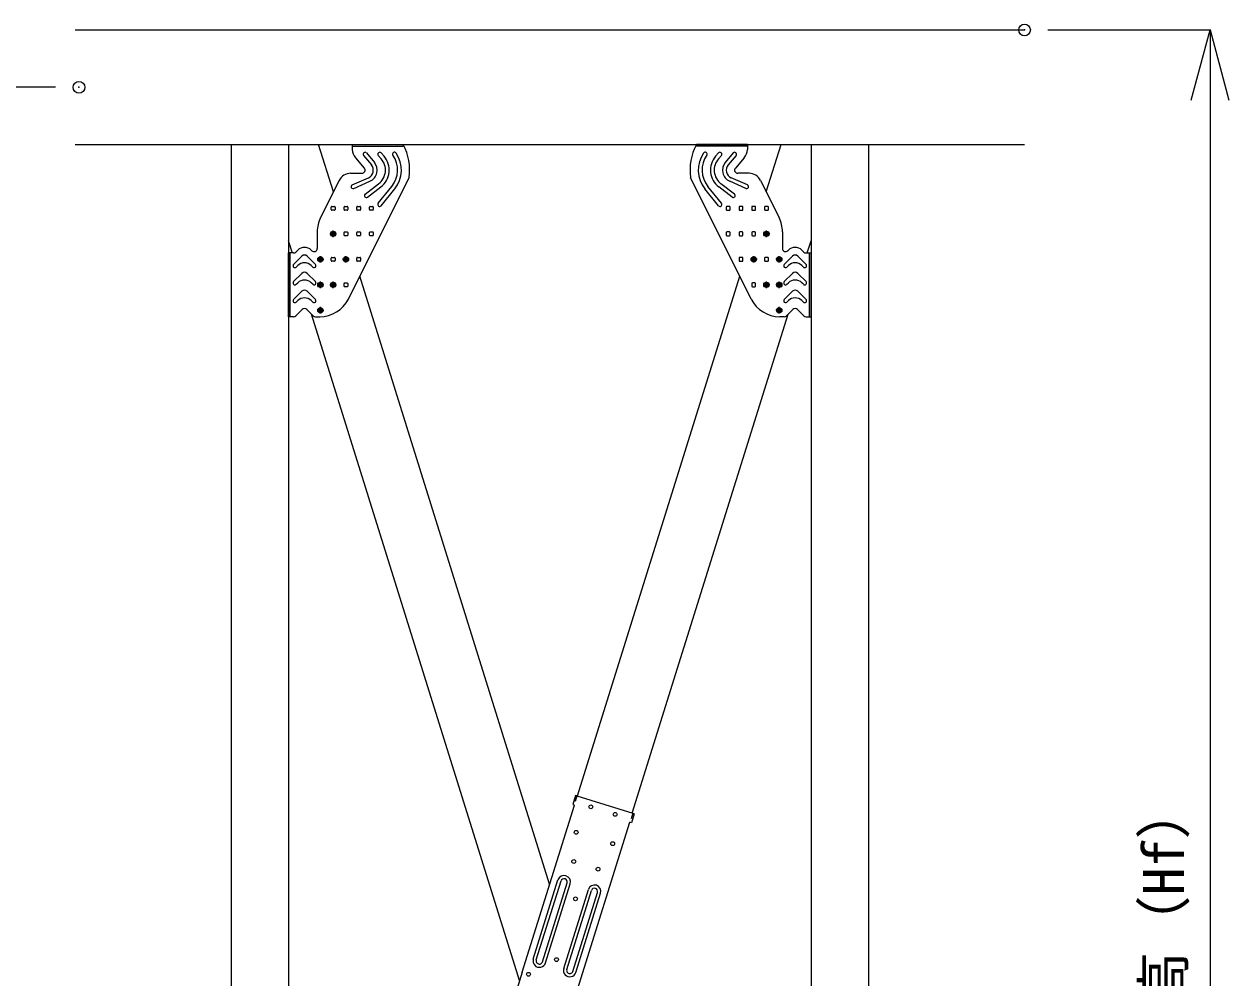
# Model space of a CAD drawing. Units: millimetres, scale not verified. Extents: x -2100 to 2100, y -1485 to 1485.
# Drawn here: x 1411 to 1668.2, y -646.7 to -443.1 of the extents above; entities that cross this region are included whole.
import ezdxf
from ezdxf.enums import TextEntityAlignment as Align

# ---------------------------------------------------------------- set-up
doc = ezdxf.new("R2010")
doc.units = ezdxf.units.MM
doc.header["$LTSCALE"] = 5
doc.header["$PDMODE"] = 32
doc.header["$PDSIZE"] = 2.5
doc.linetypes.add('CHAIN', pattern=[18.5, 12, -1.5, 3.5, -1.5])
doc.linetypes.add('DOTTED', pattern=[1.75, 0.25, -1.5])
doc.layers.add('0-0_0', color=7, linetype='Continuous', lineweight=18)
doc.layers.add('0-3_レイヤ0', color=2, linetype='Continuous', lineweight=18)
doc.layers.add('0-4_Defpoints', color=7, linetype='Continuous')
doc.layers.add('1-B_レイヤ0 @ 1', color=7, linetype='Continuous')
doc.styles.add('ＭＳ ゴシック', font='')
doc.styles.get('ＭＳ ゴシック').set_extended_font_data('MS Gothic')

# ---------------------------------------------------------------- blocks, each defined once
blk = doc.blocks.new('_Open30')
at = {"layer": '0-0_0'}
blk.add_line((0, 0), (-1, 0), dxfattribs=at)
blk.add_lwpolyline([(-1, 0.2679), (0, 0), (-1, -0.2679)], dxfattribs=at)
blk = doc.blocks.new('D35')
at = {"layer": '0-3_レイヤ0', "color": 4}
for p, q in [((3194.214, 1922.403), (3167.779, 1922.403)), ((3167.959, 1907.403), (3167.959, 1561.023)), ((3193.388, 1546.023), (3167.779, 1546.023))]:
    blk.add_line(p, q, dxfattribs=at)
at = {"layer": '0-4_Defpoints'}
for p in [(3199.214, 1922.403), (3167.959, 1546.023), (3198.388, 1546.023)]:
    blk.add_point(p, dxfattribs=at)
at = {"layer": '0-3_レイヤ0', "xscale": 15, "yscale": 15}
for p, rotation in [((3167.959, 1922.403), 90), ((3167.959, 1546.023), 270)]:
    blk.add_blockref('_Open30', p, dxfattribs=dict(at, rotation=rotation))
at = {"layer": '0-3_レイヤ0', "color": 7, "style": 'ＭＳ ゴシック'}
blk.add_text('横架材芯間距離（H）', height=8.798, rotation=90, dxfattribs=at).set_placement((3165.084, 1677.213), align=Align.BOTTOM_LEFT)
blk = doc.blocks.new('D37')
at = {"layer": '0-3_レイヤ0', "color": 4}
for p, q in [((3406.028, 1934.643), (3440.812, 1934.643)), ((3440.632, 1919.643), (3440.632, 1568.163)), ((3406.028, 1553.163), (3440.812, 1553.163))]:
    blk.add_line(p, q, dxfattribs=at)
at = {"layer": '0-4_Defpoints'}
for p in [(3401.028, 1934.643), (3401.028, 1553.163), (3440.632, 1553.163)]:
    blk.add_point(p, dxfattribs=at)
at = {"layer": '0-3_レイヤ0', "xscale": 15, "yscale": 15}
for p, rotation in [((3440.632, 1934.643), 90), ((3440.632, 1553.163), 270)]:
    blk.add_blockref('_Open30', p, dxfattribs=dict(at, rotation=rotation))
at = {"layer": '0-3_レイヤ0', "color": 7, "style": 'ＭＳ ゴシック'}
blk.add_text('階高（Hf）', height=8.798, rotation=90, dxfattribs=at).set_placement((3437.722, 1713.903), align=Align.BOTTOM_LEFT)

msp = doc.modelspace()

# ---------------------------------------------------------------- linework, layer by layer
at = {"layer": '0-3_レイヤ0', "color": 3}
for p, q in [((1421.902, -444.329), (1624.542, -444.329)), ((1421.902, -468.809), (1624.542, -468.809)), ((1455.222, -468.809), (1455.222, -825.809)), ((1467.462, -468.809), (1467.462, -825.809)), ((1477.03, -478.913), (1473.874, -468.809)), ((1569.414, -478.913), (1572.57, -468.809)), ((1578.982, -468.809), (1578.982, -825.809)), ((1591.222, -468.809), (1591.222, -825.809)), ((1468.297, -492.005), (1467.462, -489.334)), ((1578.172, -491.929), (1578.982, -489.334)), ((1523.186, -626.67), (1482.652, -496.91)), ((1529.14, -607.838), (1563.792, -496.91)), ((1516.775, -647.195), (1472.348, -504.975)), ((1540.824, -611.488), (1574.096, -504.975))]:
    msp.add_line(p, q, dxfattribs=at)
at = {"layer": '0-3_レイヤ0'}
for p, q in [((1481.062, -468.809), (1491.942, -468.809)), ((1481.062, -468.809), (1481.062, -469.836)), ((1481.062, -469.122), (1491.942, -469.122)), ((1484.096, -470.588), (1485.768, -472.595)), ((1487.218, -470.581), (1487.843, -471.298)), ((1491.942, -468.809), (1491.942, -469.122)), ((1565.382, -468.809), (1554.502, -468.809)), ((1554.502, -468.809), (1554.502, -469.122)), ((1565.382, -469.122), (1554.502, -469.122)), ((1559.227, -470.581), (1558.601, -471.298)), ((1562.349, -470.588), (1560.677, -472.595)), ((1565.382, -468.809), (1565.382, -469.836)), ((1481.724, -471.615), (1483.617, -473.804)), ((1483.469, -471.11), (1485.141, -473.118)), ((1486.603, -471.117), (1487.229, -471.835)), ((1559.842, -471.117), (1559.216, -471.835)), ((1562.976, -471.11), (1561.304, -473.118)), ((1564.72, -471.615), (1562.828, -473.804)), ((1480.703, -474.929), (1483.102, -474.929)), ((1565.741, -474.929), (1563.342, -474.929)), ((1478.27, -476.433), (1474.3, -484.373)), ((1480.222, -501.77), (1493.194, -475.825)), ((1481.032, -477.412), (1484.503, -475.864)), ((1481.364, -478.158), (1484.835, -476.609)), ((1483.807, -479.365), (1486.687, -477.17)), ((1484.301, -480.014), (1487.182, -477.819)), ((1486.592, -481.337), (1489.484, -477.747)), ((1487.228, -481.849), (1490.12, -478.259)), ((1566.223, -501.77), (1553.25, -475.825)), ((1559.216, -481.849), (1556.324, -478.259)), ((1559.852, -481.337), (1556.96, -477.747)), ((1562.143, -480.014), (1559.262, -477.819)), ((1562.637, -479.365), (1559.757, -477.17)), ((1565.08, -478.158), (1561.609, -476.609)), ((1565.412, -477.412), (1561.942, -475.864)), ((1568.174, -476.433), (1572.144, -484.373)), ((1476.574, -482.681), (1476.574, -482.137)), ((1476.71, -482.001), (1477.254, -482.001)), ((1477.254, -482.817), (1476.71, -482.817)), ((1477.39, -482.137), (1477.39, -482.681)), ((1479.294, -482.681), (1479.294, -482.137)), ((1479.43, -482.001), (1479.974, -482.001)), ((1479.974, -482.817), (1479.43, -482.817)), ((1480.11, -482.137), (1480.11, -482.681)), ((1482.014, -482.681), (1482.014, -482.137)), ((1482.15, -482.001), (1482.694, -482.001)), ((1482.694, -482.817), (1482.15, -482.817)), ((1482.83, -482.137), (1482.83, -482.681)), ((1484.734, -482.681), (1484.734, -482.137)), ((1484.87, -482.001), (1485.414, -482.001)), ((1485.414, -482.817), (1484.87, -482.817)), ((1485.55, -482.137), (1485.55, -482.681)), ((1560.894, -482.137), (1560.894, -482.681)), ((1561.574, -482.001), (1561.03, -482.001)), ((1561.03, -482.817), (1561.574, -482.817)), ((1561.71, -482.681), (1561.71, -482.137)), ((1563.614, -482.137), (1563.614, -482.681)), ((1564.294, -482.001), (1563.75, -482.001)), ((1563.75, -482.817), (1564.294, -482.817)), ((1564.43, -482.681), (1564.43, -482.137)), ((1566.334, -482.137), (1566.334, -482.681)), ((1567.014, -482.001), (1566.47, -482.001)), ((1566.47, -482.817), (1567.014, -482.817)), ((1567.15, -482.681), (1567.15, -482.137)), ((1569.054, -482.137), (1569.054, -482.681)), ((1569.734, -482.001), (1569.19, -482.001)), ((1569.19, -482.817), (1569.734, -482.817)), ((1569.87, -482.681), (1569.87, -482.137)), ((1473.582, -487.414), (1473.582, -490.967)), ((1479.294, -488.121), (1479.294, -487.577)), ((1479.43, -487.441), (1479.974, -487.441)), ((1479.974, -488.257), (1479.43, -488.257)), ((1480.11, -487.577), (1480.11, -488.121)), ((1482.014, -488.121), (1482.014, -487.577)), ((1482.15, -487.441), (1482.694, -487.441)), ((1482.694, -488.257), (1482.15, -488.257)), ((1482.83, -487.577), (1482.83, -488.121)), ((1484.734, -488.121), (1484.734, -487.577)), ((1484.87, -487.441), (1485.414, -487.441)), ((1485.414, -488.257), (1484.87, -488.257)), ((1485.55, -487.577), (1485.55, -488.121)), ((1560.894, -487.577), (1560.894, -488.121)), ((1561.574, -487.441), (1561.03, -487.441)), ((1561.03, -488.257), (1561.574, -488.257)), ((1561.71, -488.121), (1561.71, -487.577)), ((1563.614, -487.577), (1563.614, -488.121)), ((1564.294, -487.441), (1563.75, -487.441)), ((1563.75, -488.257), (1564.294, -488.257)), ((1564.43, -488.121), (1564.43, -487.577)), ((1566.334, -487.577), (1566.334, -488.121)), ((1567.014, -487.441), (1566.47, -487.441)), ((1566.47, -488.257), (1567.014, -488.257)), ((1567.15, -488.121), (1567.15, -487.577)), ((1572.862, -487.414), (1572.862, -490.967)), ((1468.54, -491.929), (1467.462, -491.929)), ((1467.775, -505.529), (1467.775, -491.929)), ((1468.534, -494.361), (1470.285, -492.609)), ((1469.42, -491.332), (1469.021, -491.73)), ((1473.191, -494.361), (1471.439, -492.609)), ((1472.421, -491.448), (1472.305, -491.332)), ((1472.305, -491.332), (1472.421, -491.448)), ((1472.421, -491.448), (1472.409, -491.436)), ((1476.574, -493.561), (1476.574, -493.017)), ((1476.71, -492.881), (1477.254, -492.881)), ((1477.254, -493.697), (1476.71, -493.697)), ((1477.39, -493.017), (1477.39, -493.561)), ((1482.014, -493.561), (1482.014, -493.017)), ((1482.15, -492.881), (1482.694, -492.881)), ((1482.694, -493.697), (1482.15, -493.697)), ((1482.83, -493.017), (1482.83, -493.561)), ((1563.614, -493.017), (1563.614, -493.561)), ((1564.294, -492.881), (1563.75, -492.881)), ((1563.75, -493.697), (1564.294, -493.697)), ((1564.43, -493.561), (1564.43, -493.017)), ((1569.054, -493.017), (1569.054, -493.561)), ((1569.734, -492.881), (1569.19, -492.881)), ((1569.19, -493.697), (1569.734, -493.697)), ((1569.87, -493.561), (1569.87, -493.017)), ((1573.254, -494.361), (1575.005, -492.609)), ((1574.023, -491.448), (1574.14, -491.332)), ((1574.14, -491.332), (1574.023, -491.448)), ((1574.023, -491.448), (1574.035, -491.436)), ((1577.911, -494.361), (1576.159, -492.609)), ((1577.025, -491.332), (1577.423, -491.73)), ((1577.904, -491.929), (1578.982, -491.929)), ((1578.669, -505.529), (1578.669, -491.929)), ((1468.534, -498.033), (1470.285, -496.281)), ((1469.111, -494.938), (1469.42, -494.629)), ((1473.191, -498.033), (1471.439, -496.281)), ((1472.614, -494.938), (1472.305, -494.629)), ((1573.254, -498.033), (1575.005, -496.281)), ((1573.831, -494.938), (1574.14, -494.629)), ((1577.911, -498.033), (1576.159, -496.281)), ((1577.334, -494.938), (1577.025, -494.629)), ((1469.111, -498.61), (1469.42, -498.301)), ((1472.614, -498.61), (1472.305, -498.301)), ((1479.294, -499.001), (1479.294, -498.457)), ((1479.43, -498.321), (1479.974, -498.321)), ((1480.11, -498.457), (1480.11, -499.001)), ((1566.334, -498.457), (1566.334, -499.001)), ((1567.014, -498.321), (1566.47, -498.321)), ((1567.15, -499.001), (1567.15, -498.457)), ((1573.831, -498.61), (1574.14, -498.301)), ((1577.334, -498.61), (1577.025, -498.301)), ((1468.534, -501.841), (1470.285, -500.089)), ((1473.191, -501.841), (1471.439, -500.089)), ((1479.974, -499.137), (1479.43, -499.137)), ((1566.47, -499.137), (1567.014, -499.137)), ((1573.254, -501.841), (1575.005, -500.089)), ((1577.911, -501.841), (1576.159, -500.089)), ((1469.021, -505.33), (1470.381, -503.97)), ((1469.111, -502.418), (1469.42, -502.109)), ((1471.343, -503.97), (1472.703, -505.33)), ((1472.614, -502.418), (1472.305, -502.109)), ((1575.101, -503.97), (1573.741, -505.33)), ((1573.831, -502.418), (1574.14, -502.109)), ((1577.423, -505.33), (1576.063, -503.97)), ((1577.334, -502.418), (1577.025, -502.109)), ((1473.184, -505.529), (1474.139, -505.529)), ((1573.26, -505.529), (1572.305, -505.529))]:
    msp.add_line(p, q, dxfattribs=at)
at = {"layer": '0-3_レイヤ0', "color": 4, "linetype": 'CHAIN'}
for p, q in [((1476.275, -487.849), (1477.689, -487.849)), ((1476.982, -488.556), (1476.982, -487.142)), ((1570.169, -487.849), (1568.755, -487.849)), ((1569.462, -488.556), (1569.462, -487.142)), ((1473.555, -493.289), (1474.969, -493.289)), ((1474.262, -493.996), (1474.262, -492.582)), ((1478.995, -493.289), (1480.409, -493.289)), ((1479.702, -493.996), (1479.702, -492.582)), ((1567.449, -493.289), (1566.035, -493.289)), ((1566.742, -493.996), (1566.742, -492.582)), ((1572.889, -493.289), (1571.475, -493.289)), ((1572.182, -493.996), (1572.182, -492.582)), ((1473.555, -498.729), (1474.969, -498.729)), ((1474.262, -499.436), (1474.262, -498.022)), ((1476.275, -498.729), (1477.689, -498.729)), ((1476.982, -499.436), (1476.982, -498.022)), ((1570.169, -498.729), (1568.755, -498.729)), ((1569.462, -499.436), (1569.462, -498.022)), ((1572.889, -498.729), (1571.475, -498.729)), ((1572.182, -499.436), (1572.182, -498.022)), ((1474.262, -504.876), (1474.262, -503.462)), ((1572.182, -504.876), (1572.182, -503.462)), ((1473.555, -504.169), (1474.969, -504.169)), ((1572.889, -504.169), (1571.475, -504.169))]:
    msp.add_line(p, q, dxfattribs=at)
at = {"layer": '0-3_レイヤ0', "color": 7, "linetype": 'DOTTED'}
for p, q in [((1529.011, -607.798), (1528.402, -609.745)), ((1540.953, -611.528), (1540.345, -613.476))]:
    msp.add_line(p, q, dxfattribs=at)
at = {"layer": '0-3_レイヤ0', "color": 7}
for p, q in [((1529.011, -607.798), (1540.953, -611.528)), ((1517.316, -645.464), (1528.467, -609.765)), ((1529.129, -649.154), (1540.28, -613.455)), ((1519.692, -642.644), (1524.964, -625.769)), ((1520.341, -642.847), (1525.613, -625.971)), ((1521.64, -643.253), (1526.911, -626.377)), ((1522.289, -643.455), (1527.56, -626.58)), ((1526.183, -644.672), (1531.455, -627.796)), ((1526.832, -644.875), (1532.104, -627.999)), ((1528.13, -645.28), (1533.402, -628.404)), ((1528.779, -645.483), (1534.051, -628.607)), ((1517.316, -645.464), (1506.164, -681.163))]:
    msp.add_line(p, q, dxfattribs=at)
at = {"layer": '0-3_レイヤ0', "color": 3}
for points in [[(1477.207, -488.073), (1477.207, -487.625), (1476.758, -487.625), (1476.758, -488.073)], [(1569.238, -488.073), (1569.238, -487.625), (1569.687, -487.625), (1569.687, -488.073)], [(1474.487, -493.513), (1474.487, -493.065), (1474.038, -493.065), (1474.038, -493.513)], [(1479.927, -493.513), (1479.927, -493.065), (1479.478, -493.065), (1479.478, -493.513)], [(1566.518, -493.513), (1566.518, -493.065), (1566.967, -493.065), (1566.967, -493.513)], [(1571.958, -493.513), (1571.958, -493.065), (1572.407, -493.065), (1572.407, -493.513)], [(1474.487, -498.953), (1474.487, -498.505), (1474.038, -498.505), (1474.038, -498.953)], [(1477.207, -498.953), (1477.207, -498.505), (1476.758, -498.505), (1476.758, -498.953)], [(1569.238, -498.953), (1569.238, -498.505), (1569.687, -498.505), (1569.687, -498.953)], [(1571.958, -498.953), (1571.958, -498.505), (1572.407, -498.505), (1572.407, -498.953)], [(1474.487, -504.393), (1474.487, -503.945), (1474.038, -503.945), (1474.038, -504.393)], [(1571.958, -504.393), (1571.958, -503.945), (1572.407, -503.945), (1572.407, -504.393)]]:
    msp.add_lwpolyline(points, close=True, dxfattribs=at)
at = {"layer": '0-3_レイヤ0'}
for points in [[(1468.54, -505.529), (1467.462, -505.529), (1467.462, -491.929)], [(1577.904, -505.529), (1578.982, -505.529), (1578.982, -491.929)]]:
    msp.add_lwpolyline(points, dxfattribs=at)
at = {"layer": '0-3_レイヤ0', "color": 7}
for points in [[(1529.011, -607.798), (1528.712, -607.704), (1528.104, -609.652), (1528.467, -609.765)], [(1540.953, -611.528), (1541.252, -611.622), (1540.644, -613.569), (1540.28, -613.455)]]:
    msp.add_lwpolyline(points, dxfattribs=at)
at = {"layer": '0-3_レイヤ0', "color": 3}
for centre in [(1476.982, -487.849), (1569.462, -487.849), (1474.262, -493.289), (1479.702, -493.289), (1566.742, -493.289), (1572.182, -493.289), (1474.262, -498.729), (1476.982, -498.729), (1569.462, -498.729), (1572.182, -498.729), (1474.262, -504.169), (1572.182, -504.169)]:
    msp.add_circle(centre, 0.571, dxfattribs=at)
at = {"layer": '0-3_レイヤ0'}
for centre in [(1476.982, -487.849), (1569.462, -487.849), (1474.262, -493.289), (1479.702, -493.289), (1566.742, -493.289), (1572.182, -493.289), (1474.262, -498.729), (1476.982, -498.729), (1569.462, -498.729), (1572.182, -498.729), (1474.262, -504.169), (1572.182, -504.169)]:
    msp.add_circle(centre, 0.422, dxfattribs=at)
at = {"layer": '0-3_レイヤ0', "color": 7}
for centre in [(1531.98, -610.15), (1537.173, -611.772), (1528.857, -615.586), (1536.646, -618.019), (1528.331, -621.833), (1533.523, -623.455), (1528.697, -629.784), (1524.641, -642.766), (1518.679, -645.89)]:
    msp.add_circle(centre, 0.408, dxfattribs=at)
at = {"layer": '0-3_レイヤ0'}
for centre, radius, start, end in [((1483.782, -469.836), 2.72, 180, 220.83872), ((1483.782, -470.849), 0.408, 39.79185, 219.79185), ((1486.91, -470.849), 0.408, 41.11209, 221.11209), ((1490.066, -470.849), 0.408, 34.62354, 214.62354), ((1481.742, -474.249), 11.56, 352.16526, 28.07249), ((1564.702, -474.249), 11.56, 151.92751, 187.83474), ((1556.378, -470.849), 0.408, 325.37646, 145.37646), ((1559.534, -470.849), 0.408, 318.88791, 138.88791), ((1562.662, -470.849), 0.408, 320.20815, 140.20815), ((1562.662, -469.836), 2.72, 319.16128, 360), ((1483.782, -474.249), 1.768, 294.04963, 39.71514), ((1483.782, -474.249), 2.584, 294.04963, 39.79185), ((1484.462, -474.249), 3.672, 307.3021, 41.11209), ((1484.462, -474.249), 4.488, 307.3021, 41.11209), ((1485.142, -474.249), 5.576, 321.14594, 34.62354), ((1485.142, -474.249), 6.392, 321.14594, 34.62354), ((1561.302, -474.249), 6.392, 145.37646, 218.85406), ((1561.302, -474.249), 5.576, 145.37646, 218.85406), ((1561.982, -474.249), 4.488, 138.88791, 232.6979), ((1561.982, -474.249), 3.672, 138.88791, 232.6979), ((1562.662, -474.249), 2.584, 140.20815, 245.95037), ((1562.662, -474.249), 1.768, 140.28486, 245.95037), ((1480.703, -477.649), 2.72, 90, 153.43495), ((1483.102, -474.249), 0.68, 270, 40.83872), ((1563.342, -474.249), 0.68, 139.16128, 270), ((1565.741, -477.649), 2.72, 26.56505, 90), ((1481.198, -477.785), 0.408, 114.04962, 294.04963), ((1565.246, -477.785), 0.408, 245.95037, 65.95038), ((1484.054, -479.689), 0.408, 127.3021, 307.3021), ((1562.39, -479.689), 0.408, 232.6979, 52.6979), ((1476.71, -482.137), 0.136, 90, 180), ((1476.71, -482.681), 0.136, 180, 270), ((1477.254, -482.137), 0.136, 0, 90), ((1477.254, -482.681), 0.136, 270, 0), ((1479.43, -482.137), 0.136, 90, 180), ((1479.43, -482.681), 0.136, 180, 270), ((1479.974, -482.137), 0.136, 0, 90), ((1479.974, -482.681), 0.136, 270, 0), ((1482.15, -482.137), 0.136, 90, 180), ((1482.15, -482.681), 0.136, 180, 270), ((1482.694, -482.137), 0.136, 0, 90), ((1482.694, -482.681), 0.136, 270, 0), ((1484.87, -482.137), 0.136, 90, 180), ((1484.87, -482.681), 0.136, 180, 270), ((1485.414, -482.137), 0.136, 0, 90), ((1485.414, -482.681), 0.136, 270, 0), ((1486.91, -481.593), 0.408, 141.14594, 321.14594), ((1559.534, -481.593), 0.408, 218.85406, 38.85406), ((1561.03, -482.137), 0.136, 90, 180), ((1561.03, -482.681), 0.136, 180, 270), ((1561.574, -482.137), 0.136, 0, 90), ((1561.574, -482.681), 0.136, 270, 0), ((1563.75, -482.137), 0.136, 90, 180), ((1563.75, -482.681), 0.136, 180, 270), ((1564.294, -482.137), 0.136, 0, 90), ((1564.294, -482.681), 0.136, 270, 0), ((1566.47, -482.137), 0.136, 90, 180), ((1566.47, -482.681), 0.136, 180, 270), ((1567.014, -482.137), 0.136, 0, 90), ((1567.014, -482.681), 0.136, 270, 0), ((1569.19, -482.137), 0.136, 90, 180), ((1569.19, -482.681), 0.136, 180, 270), ((1569.734, -482.137), 0.136, 0, 90), ((1569.734, -482.681), 0.136, 270, 0), ((1480.382, -487.414), 6.8, 153.43495, 180), ((1566.062, -487.414), 6.8, 0, 26.56505), ((1479.43, -487.577), 0.136, 90, 180), ((1479.43, -488.121), 0.136, 180, 270), ((1479.974, -487.577), 0.136, 0, 90), ((1479.974, -488.121), 0.136, 270, 0), ((1482.15, -487.577), 0.136, 90, 180), ((1482.15, -488.121), 0.136, 180, 270), ((1482.694, -487.577), 0.136, 0, 90), ((1482.694, -488.121), 0.136, 270, 0), ((1484.87, -487.577), 0.136, 90, 180), ((1484.87, -488.121), 0.136, 180, 270), ((1485.414, -487.577), 0.136, 0, 90), ((1485.414, -488.121), 0.136, 270, 0), ((1561.03, -487.577), 0.136, 90, 180), ((1561.03, -488.121), 0.136, 180, 270), ((1561.574, -487.577), 0.136, 0, 90), ((1561.574, -488.121), 0.136, 270, 0), ((1563.75, -487.577), 0.136, 90, 180), ((1563.75, -488.121), 0.136, 180, 270), ((1564.294, -487.577), 0.136, 0, 90), ((1564.294, -488.121), 0.136, 270, 0), ((1566.47, -487.577), 0.136, 90, 180), ((1566.47, -488.121), 0.136, 180, 270), ((1567.014, -487.577), 0.136, 0, 90), ((1567.014, -488.121), 0.136, 270, 0), ((1470.862, -492.774), 2.04, 45, 135), ((1472.902, -490.967), 0.68, 225, 0), ((1573.542, -490.967), 0.68, 180, 315), ((1575.582, -492.774), 2.04, 45, 135), ((1468.54, -491.249), 0.68, 270, 315), ((1470.862, -493.186), 0.816, 45, 135), ((1476.71, -493.017), 0.136, 90, 180), ((1476.71, -493.561), 0.136, 180, 270), ((1477.254, -493.017), 0.136, 0, 90), ((1477.254, -493.561), 0.136, 270, 0), ((1482.15, -493.017), 0.136, 90, 180), ((1482.15, -493.561), 0.136, 180, 270), ((1482.694, -493.017), 0.136, 0, 90), ((1482.694, -493.561), 0.136, 270, 0), ((1563.75, -493.017), 0.136, 90, 180), ((1563.75, -493.561), 0.136, 180, 270), ((1564.294, -493.017), 0.136, 0, 90), ((1564.294, -493.561), 0.136, 270, 0), ((1569.19, -493.017), 0.136, 90, 180), ((1569.19, -493.561), 0.136, 180, 270), ((1569.734, -493.017), 0.136, 0, 90), ((1569.734, -493.561), 0.136, 270, 0), ((1575.582, -493.186), 0.816, 45, 135), ((1577.904, -491.249), 0.68, 225, 270), ((1468.822, -494.649), 0.408, 135.00001, 315), ((1470.862, -496.071), 2.04, 45, 135), ((1470.862, -496.858), 0.816, 45, 135), ((1472.902, -494.649), 0.408, 224.99999, 45), ((1573.542, -494.649), 0.408, 135, 315.00001), ((1575.582, -496.071), 2.04, 45, 135), ((1575.582, -496.858), 0.816, 45, 135), ((1577.622, -494.649), 0.408, 225, 44.99999), ((1468.822, -498.321), 0.408, 135.00001, 315), ((1470.862, -499.743), 2.04, 45, 135), ((1472.902, -498.321), 0.408, 224.99999, 45), ((1479.43, -498.457), 0.136, 90, 180), ((1479.974, -498.457), 0.136, 0, 90), ((1566.47, -498.457), 0.136, 90, 180), ((1567.014, -498.457), 0.136, 0, 90), ((1573.542, -498.321), 0.408, 135, 315.00001), ((1575.582, -499.743), 2.04, 45, 135), ((1577.622, -498.321), 0.408, 225, 44.99999), ((1470.862, -500.666), 0.816, 45, 135), ((1479.43, -499.001), 0.136, 180, 270), ((1479.974, -499.001), 0.136, 270, 0), ((1566.47, -499.001), 0.136, 180, 270), ((1567.014, -499.001), 0.136, 270, 0), ((1575.582, -500.666), 0.816, 45, 135), ((1468.822, -502.129), 0.408, 135.00001, 315), ((1470.862, -503.551), 2.04, 45, 135), ((1470.862, -504.451), 0.68, 45, 135), ((1472.902, -502.129), 0.408, 224.99999, 45), ((1474.139, -498.729), 6.8, 270, 333.43495), ((1572.305, -498.729), 6.8, 206.56505, 270), ((1573.542, -502.129), 0.408, 135, 315.00001), ((1575.582, -503.551), 2.04, 45, 135), ((1575.582, -504.451), 0.68, 45, 135), ((1577.622, -502.129), 0.408, 225, 44.99999), ((1468.54, -504.849), 0.68, 270, 315), ((1473.184, -504.849), 0.68, 225, 270), ((1573.26, -504.849), 0.68, 270, 315), ((1577.904, -504.849), 0.68, 225, 270)]:
    msp.add_arc(centre, radius, start, end, dxfattribs=at)
at = {"layer": '0-3_レイヤ0', "color": 7}
for centre, radius, start, end in [((1526.262, -626.174), 1.36, 342.65219, 162.65219), ((1526.262, -626.174), 0.68, 342.65219, 162.65219), ((1532.753, -628.202), 1.36, 342.65219, 162.65219), ((1532.753, -628.202), 0.68, 342.65219, 162.65219), ((1520.991, -643.05), 1.36, 162.65219, 342.65219), ((1520.991, -643.05), 0.68, 162.65219, 342.65219), ((1527.481, -645.077), 1.36, 162.65219, 342.65219), ((1527.481, -645.077), 0.68, 162.65219, 342.65219)]:
    msp.add_arc(centre, radius, start, end, dxfattribs=at)

# ---------------------------------------------------------------- block references
at = {"layer": '1-B_レイヤ0 @ 1'}
for name in ['D37', 'D35']:
    msp.add_blockref(name, (-1776.486, -2378.972), dxfattribs=at)

doc.saveas('drawing.dxf')
